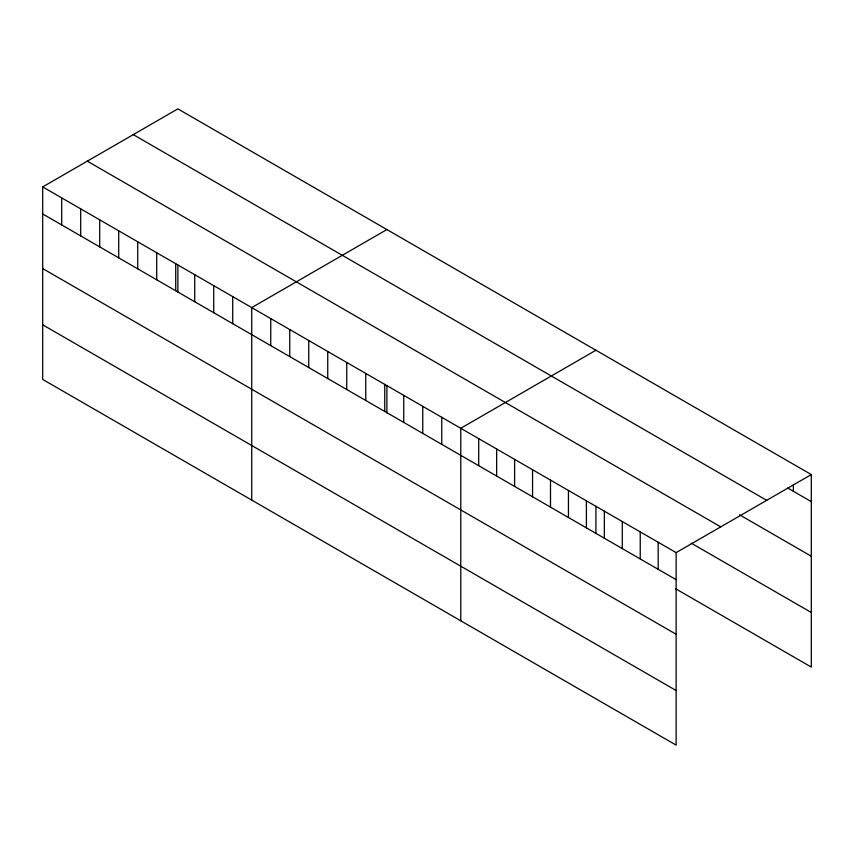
<?xml version="1.0" encoding="UTF-8"?>
<svg xmlns="http://www.w3.org/2000/svg" width="854" height="854" viewBox="0 0 854 854"><rect width="100%" height="100%" fill="white"/><g stroke="black" fill="none" stroke-linecap="round" stroke-linejoin="round"><path stroke-width="1.28" d="M42.7 186.919L676.133 552.623L676.133 745.126L42.7 379.422L42.7 186.919L177.867 108.874L811.3 474.578L811.3 667.081L675.578 588.726M386.905 229.555L251.727 307.6L251.727 500.102M595.932 350.236L460.765 428.281L460.765 620.783M676.133 552.623L811.3 474.578M787.74 488.029L811.3 501.629M133.267 134.622L766.689 500.337M739.511 514.781L811.3 556.232M87.311 161.16L720.733 526.865M691.281 543.187L811.3 612.489M42.7 213.959L676.133 579.674M42.7 268.562L676.133 634.266M42.7 324.819L676.133 690.523M793.355 484.826L793.355 491.263M658.178 542.258L658.178 569.308M640.233 531.903L640.233 558.943M622.288 521.538L622.288 548.588M604.344 511.172L604.344 538.223M595.932 506.347L595.932 533.643M586.399 500.818L586.399 527.857M568.444 490.452L568.444 517.503M550.499 480.087L550.499 507.137M532.554 469.732L532.554 496.772M514.61 459.367L514.61 486.417M496.654 449.001L496.654 476.052M478.71 438.646L478.71 465.686M441.764 417.307L441.764 444.358M422.762 406.344L422.762 433.384M403.75 395.37L403.75 422.41M386.905 385.666L386.905 412.962M384.748 384.396L384.748 411.447M365.747 373.422L365.747 400.473M346.745 362.459L346.745 389.499M327.744 351.485L327.744 378.525M308.742 340.511L308.742 367.562M289.741 329.537L289.741 356.588M270.739 318.574L270.739 345.614M232.726 296.626L232.726 323.677M213.724 285.652L213.724 312.703M194.723 274.689L194.723 301.729M177.867 264.975L177.867 292.281M175.721 263.715L175.721 290.755M156.72 252.741L156.72 279.792M137.718 241.767L137.718 268.818M118.717 230.804L118.717 257.844M99.704 219.83L99.704 246.87M80.703 208.856L80.703 235.907M61.701 197.882L61.701 224.933"/></g></svg>
